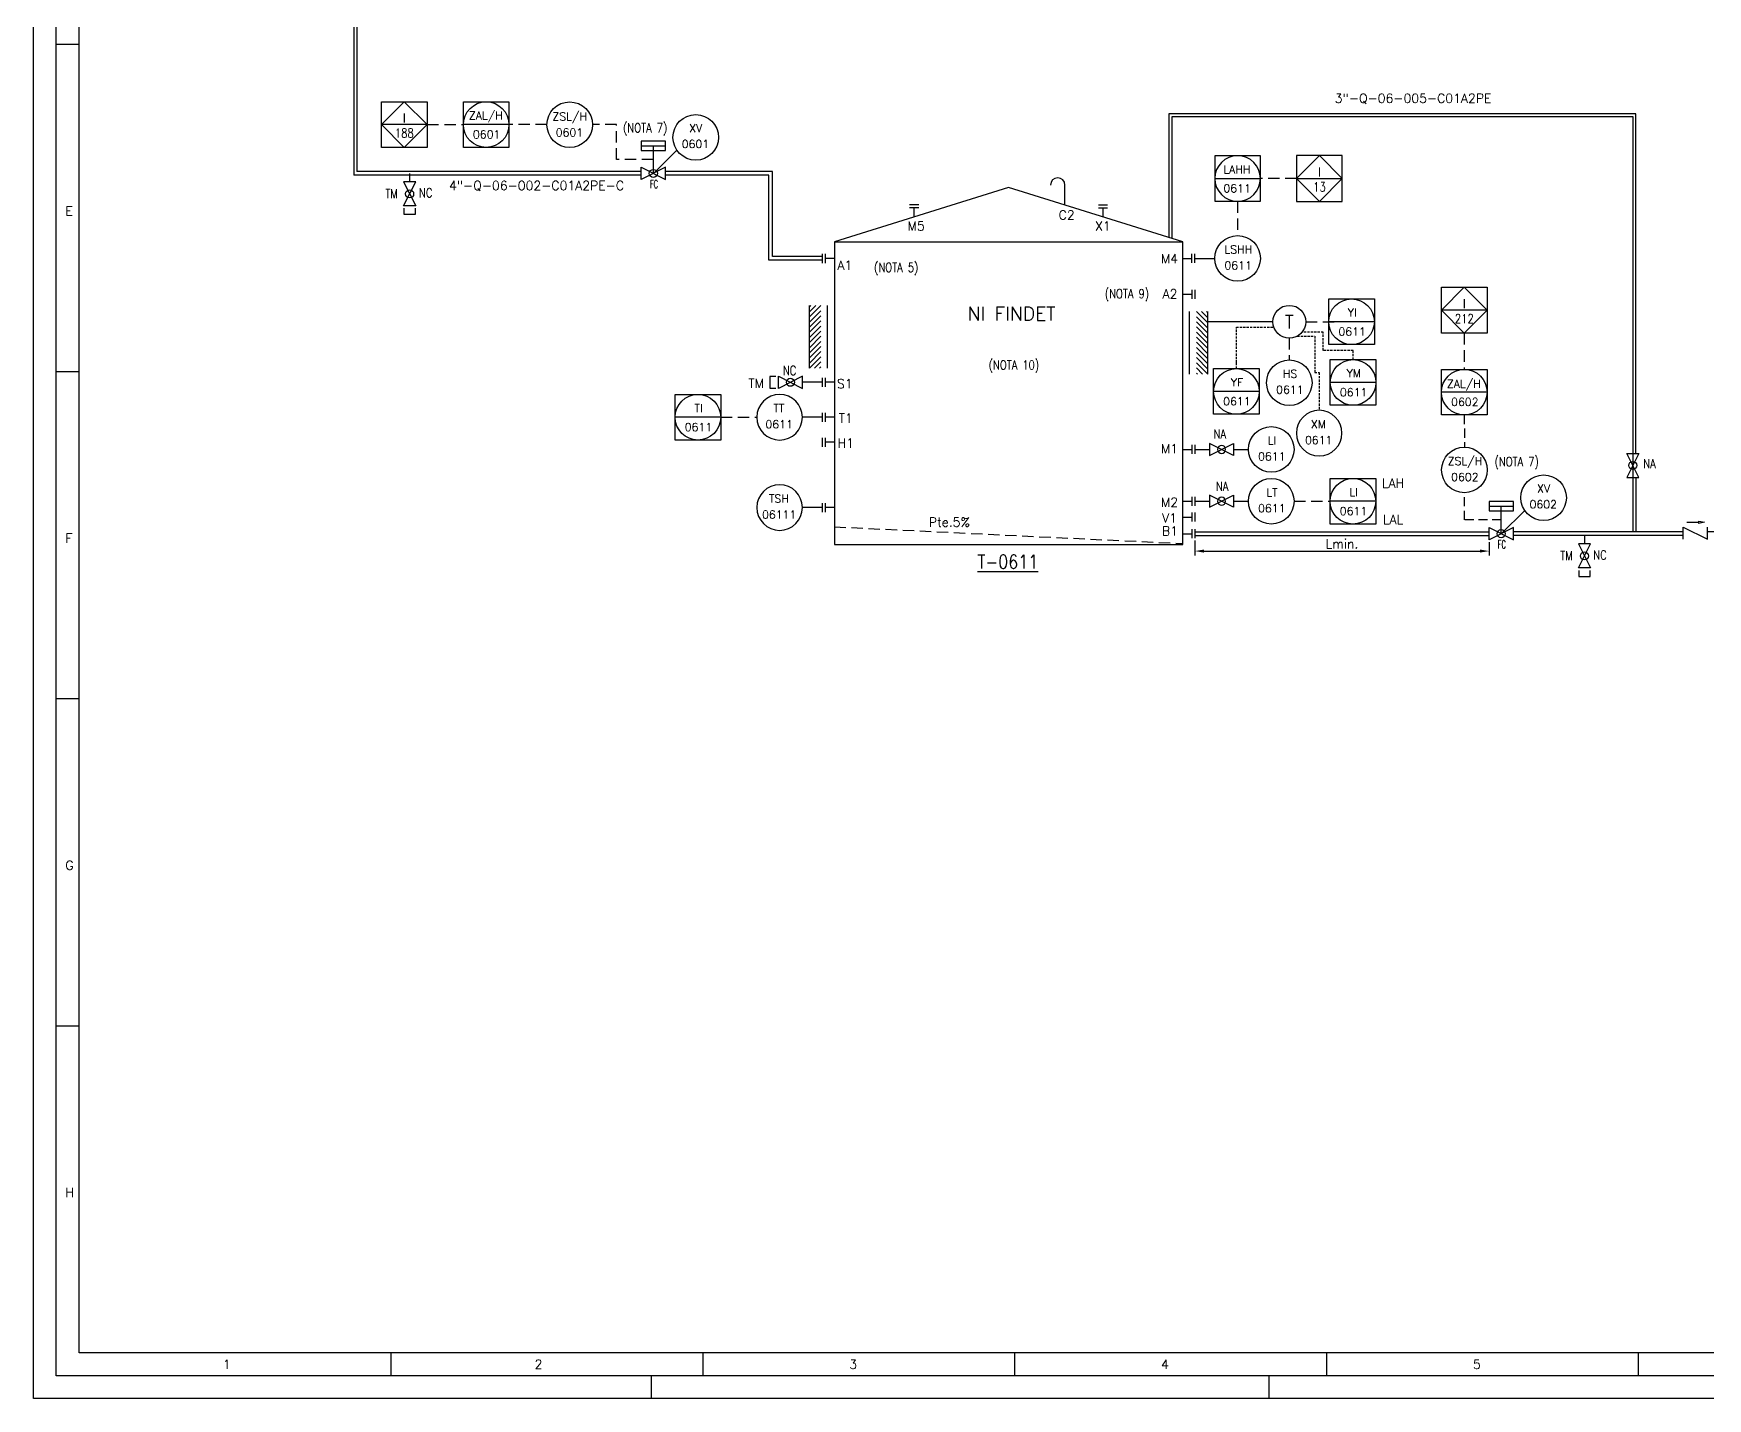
# Model space of a CAD drawing. Header units: millimetres. Extents: x 199 to 3946, y 1635 to 2230.
# Drawn here: x 1191.9 to 1559.2, y 1635.1 to 1934.5 of the extents above; entities that cross this region are included whole.
import ezdxf
from ezdxf.enums import TextEntityAlignment as Align

# ---------------------------------------------------------------- set-up
doc = ezdxf.new("R2010")
doc.units = ezdxf.units.MM
doc.linetypes.add('TRAZOS', pattern=[0.75, 0.5, -0.25])
for name, color, linetype in [('CAJETIN', 1, 'Continuous'), ('COTAS', 4, 'Continuous'), ('EQUIPOS', 5, 'Continuous'), ('EQUIPOS 02', 1, 'Continuous'), ('FORMATO', 7, 'Continuous'), ('INSTRUMENTOS', 1, 'Continuous'), ('TEX', 7, 'Continuous'), ('TEXTO-INSTRUMENTACION', 7, 'Continuous'), ('TEXTO-VALVULAS Y ACCESORIOS', 7, 'Continuous'), ('TUBERIA', 5, 'Continuous'), ('TUBERÍA2', 1, 'TRAZOS'), ('VALVULAS Y ACCESORIOS', 1, 'Continuous')]:
    doc.layers.add(name, color=color, linetype=linetype)
doc.styles.add('PY', font='ROMANS.shx')
doc.styles.add('PY1', font='ROMANS.shx', dxfattribs={"width": 0.8})
doc.styles.add('PY3', font='ROMANS.shx', dxfattribs={"width": 0.6})
doc.styles.add('TXT', font='txt')
doc.linetypes.add('SEÑAL_MECANICA2', pattern='A,4.411183,["o",PY,S=4.130212,R=360,X=0,Y=-1.374288],0.588817,-0.374158,["",PY,S=2,R=360,X=0,Y=-0.688262],-2.183682', length=7.55784)
doc.dimstyles.new('1-5', dxfattribs={"dimtxt": 2, "dimasz": 2, "dimexe": 1, "dimexo": 0.5, "dimgap": 0.6, "dimtad": 1, "dimdec": 0, "dimlfac": 5, "dimzin": 0, "dimdsep": 46, "dimtxsty": 'PY', "dimcen": 0.7, "dimclrd": 4, "dimclre": 4, "dimclrt": 7, "dimazin": 0, "dimtfac": 1, "dimtdec": 0, "dimtofl": 0, "dimtmove": 0, "dimatfit": 3, "dimfxl": 1, "dimtolj": 1, "dimtzin": 0, "dimarcsym": 0})

# ---------------------------------------------------------------- blocks, each defined once
blk = doc.blocks.new('VALV GLOB-V')
at = {"layer": 'INSTRUMENTOS', "color": 1, "flags": 128}
blk.add_lwpolyline([(5.7, -1.43), (5.7, 1.43), (0, -1.43), (0, 1.43)], close=True, dxfattribs=at)
at = {"layer": 'INSTRUMENTOS', "color": 1}
blk.add_circle((2.85, 0), 0.95, dxfattribs=at)
at = {"layer": 'INSTRUMENTOS', "color": 7, "linetype": 'SEÑAL_MECANICA2', "style": 'PY'}
blk.add_attdef('REF.', text='', height=2, dxfattribs=at).set_placement((3, -3.37), align=Align.MIDDLE)
blk = doc.blocks.new('SEÑAL CIR')
at = {"color": 1}
blk.add_circle((0, 5.7), 5.7, dxfattribs=at)
at = {"layer": 'INSTRUMENTOS', "linetype": 'Continuous', "style": 'PY', "flags": 4}
for p in [(0.18, 6.94), (0.13, 2.95)]:
    blk.add_attdef('---', text='', height=2, dxfattribs=at).set_placement(p, align=Align.CENTER)
blk = doc.blocks.new('SEÑAL CIRCU MARCO')
at = {"color": 1, "linetype": 'Continuous', "ltscale": 0.5}
blk.add_line((5.7, 5.7), (-5.7, 5.7), dxfattribs=at)
at = {"color": 1, "flags": 128}
blk.add_lwpolyline([(5.7, 0), (-5.7, 0), (-5.7, 11.4), (5.7, 11.4)], close=True, dxfattribs=at)
at = {"color": 1}
blk.add_circle((0, 5.7), 5.7, dxfattribs=at)
at = {"style": 'PY'}
for tag, p in [('XXX', (0.18, 7.98)), ('YYY', (0.13, 3.24))]:
    blk.add_attdef(tag, text='', height=2, dxfattribs=at).set_placement(p, align=Align.MIDDLE)
blk = doc.blocks.new('SECUENCIA PROGRAMADA EN SISTEMA DE CONTROL PLC')
at = {"layer": 'INSTRUMENTOS'}
blk.add_line((-5, 5), (5, 5), dxfattribs=at)
at = {"layer": 'INSTRUMENTOS', "flags": 128}
for points in [[(0, 0), (-5, 5), (0, 10), (5, 5)], [(-5, 0), (5, 0), (5, 10), (-5, 10)]]:
    blk.add_lwpolyline(points, close=True, dxfattribs=at)
at = {"layer": 'TEXTO-INSTRUMENTACION', "linetype": 'Continuous', "style": 'PY1', "width": 0.8}
for tag, p in [('XXX', (0.01, 6.43)), ('YYY', (0.01, 3.17))]:
    blk.add_attdef(tag, text='', height=2, dxfattribs=at).set_placement(p, align=Align.MIDDLE_CENTER)
blk = doc.blocks.new('*D19')
at = {"layer": 'COTAS', "color": 4, "lineweight": -2, "transparency": 16777216}
for p, q in [((1446.7, 1823.27), (1446.7, 1819.96)), ((1511.25, 1822.93), (1511.25, 1819.96)), ((1448.7, 1820.96), (1509.25, 1820.96))]:
    blk.add_line(p, q, dxfattribs=at)
at = {"layer": 'COTAS', "color": 4, "transparency": 16777216}
for points in [[(1448.7, 1821.3), (1448.7, 1820.63), (1446.7, 1820.96)], [(1509.25, 1821.3), (1509.25, 1820.63), (1511.25, 1820.96)]]:
    blk.add_solid(points, dxfattribs=at)
at = {"layer": 'Defpoints', "color": 0, "transparency": 16777216}
for p in [(1446.7, 1823.77), (1511.25, 1823.43), (1511.25, 1820.96)]:
    blk.add_point(p, dxfattribs=at)
at = {"layer": 'COTAS', "color": 7, "transparency": 16777216, "insert": (1478.97, 1822.56), "char_height": 2, "attachment_point": 5, "style": 'PY'}
blk.add_mtext('\\A1;Lmin.', dxfattribs=at)
blk = doc.blocks.new('MARCO-A1')
at = {"layer": 'FORMATO', "color": 5}
for p, q in [((5, 297), (10, 297)), ((5, 225.25), (10, 225.25)), ((5, 153.5), (10, 153.5)), ((5, 81.75), (10, 81.75)), ((78.42, 10), (78.42, 5)), ((146.83, 10), (146.83, 5)), ((215.25, 10), (215.25, 5)), ((283.67, 10), (283.67, 5)), ((352.08, 10), (352.08, 5))]:
    blk.add_line(p, q, dxfattribs=at)
at = {"layer": 'FORMATO', "color": 1, "linetype": 'Continuous'}
for p, q in [((135.5, 5), (135.5, 0)), ((271, 5), (271, 0))]:
    blk.add_line(p, q, dxfattribs=at)
at = {"layer": 'FORMATO', "color": 1}
blk.add_lwpolyline([(0, 594), (841, 594), (841, 0), (0, 0)], close=True, dxfattribs=at)
at = {"layer": 'FORMATO', "color": 5}
blk.add_lwpolyline([(5, 589), (836, 589), (836, 5), (5, 5)], close=True, dxfattribs=at)
at = {"layer": 'FORMATO', "color": 8, "linetype": 'Continuous'}
blk.add_lwpolyline([(10, 584), (831, 584), (831, 10), (10, 10)], close=True, dxfattribs=at)
at = {"layer": 'FORMATO', "color": 1, "style": 'PY'}
for s, p in [('E', (7, 259.42)), ('F', (7, 187.67)), ('G', (7, 115.92)), ('H', (7, 44.17)), ('1', (41.52, 6.5)), ('2', (109.93, 6.5)), ('3', (178.99, 6.5)), ('4', (247.4, 6.5)), ('5', (315.82, 6.5))]:
    blk.add_text(s, height=2, dxfattribs=at).set_placement(p)
blk = doc.blocks.new('VALVULA RETENCION')
at = {"layer": 'VALVULAS Y ACCESORIOS'}
blk.add_line((0.79, 2.4), (3.43, 2.4), dxfattribs=at)
at = {"layer": 'VALVULAS Y ACCESORIOS', "flags": 128}
blk.add_lwpolyline([(0, -1.33), (0, 1.33), (5.33, -1.33), (5.33, 1.33)], dxfattribs=at)
blk.add_lwpolyline([(4.65, 2.4), (3.43, 2.14), (3.43, 2.66)], close=True, dxfattribs=at)
at = {"layer": 'TEXTO-VALVULAS Y ACCESORIOS', "linetype": 'SEÑAL_MECANICA2', "style": 'PY1', "width": 0.8}
blk.add_attdef('REF.', text='', height=2, dxfattribs=at).set_placement((2.94, -3.07), align=Align.MIDDLE)

msp = doc.modelspace()

# ---------------------------------------------------------------- hatches: boundary and pattern name
at = {"layer": 'EQUIPOS'}
h = msp.add_hatch(dxfattribs=at)
h.set_pattern_fill('ANSI31', color=4, scale=0.25, style=0)
h.set_pattern_definition([(45, (129.72785, 2664.9489), (-0.561266, 0.561266), [])])
h.paths.add_polyline_path([(1362.13, 1861.09), (1364.63, 1861.09), (1364.63, 1874.84), (1362.13, 1874.84)])
h = msp.add_hatch(dxfattribs=at)
h.set_pattern_fill('ANSI31', color=4, scale=0.25, style=0)
h.set_pattern_definition([(135, (2681.9601, 2663.6199), (0.561266, 0.561266), [])])
h.paths.add_polyline_path([(1449.55, 1859.77), (1447.05, 1859.77), (1447.05, 1873.51), (1449.55, 1873.51)])

# ---------------------------------------------------------------- linework, layer by layer
at = {"color": 4, "linetype": 'Continuous'}
for p, q in [((1543.46, 1916.85), (1441, 1916.85)), ((1441, 1916.85), (1441, 1889.91)), ((1543.46, 1842.39), (1543.46, 1916.85)), ((1543.55, 1825.27), (1543.55, 1837.11))]:
    msp.add_line(p, q, dxfattribs=at)
at = {"color": 1}
for p, q in [((1327.9, 1903.79), (1333.08, 1908.88)), ((1274.44, 1903.79), (1274.44, 1901.94)), ((1446.7, 1885.15), (1451.08, 1885.15)), ((1463.83, 1871.25), (1449.55, 1871.25)), ((1364.99, 1857.97), (1360.6, 1857.97)), ((1364.99, 1850.31), (1360.61, 1850.31)), ((1446.7, 1843.26), (1449.95, 1843.26)), ((1455.22, 1843.26), (1458.47, 1843.26)), ((1364.99, 1830.5), (1360.61, 1830.5)), ((1446.7, 1831.88), (1449.95, 1831.88)), ((1455.22, 1831.88), (1458.47, 1831.88)), ((1513.91, 1824.77), (1519.09, 1829.85)), ((1532.17, 1824.38), (1532.17, 1822.52))]:
    msp.add_line(p, q, dxfattribs=at)
at = {"color": 4}
msp.add_lwpolyline([(1786.17, 2005.2), (1786.17, 1937.37), (1262.16, 1937.37), (1262.16, 1903.41)], dxfattribs=at)
at = {"color": 1, "flags": 128}
for points in [[(1273.19, 1896.14), (1273.19, 1894.82), (1275.69, 1894.82), (1275.69, 1896.14)], [(1354.8, 1859.22), (1353.49, 1859.22), (1353.49, 1856.72), (1354.8, 1856.72)], [(1530.92, 1816.73), (1530.92, 1815.41), (1533.42, 1815.41), (1533.42, 1816.73)]]:
    msp.add_lwpolyline(points, dxfattribs=at)
at = {"color": 1}
msp.add_circle((1467.43, 1871.25), 3.6, dxfattribs=at)
at = {"layer": 'CAJETIN', "color": 1, "linetype": 'TRAZOS', "ltscale": 5}
for p, q in [((1278.3, 1914.48), (1286.22, 1914.48)), ((1304.56, 1914.48), (1296.22, 1914.48)), ((1319.82, 1914.48), (1314.56, 1914.48)), ((1319.82, 1906.81), (1319.82, 1914.48)), ((1327.9, 1906.81), (1319.82, 1906.81)), ((1469.01, 1902.67), (1461.08, 1902.67)), ((1456.08, 1897.67), (1456.08, 1890.15)), ((1505.82, 1868.75), (1505.82, 1860.82)), ((1342.68, 1850.31), (1350.61, 1850.31)), ((1468.47, 1831.88), (1476.39, 1831.88)), ((1367.63, 1826.28), (1444.05, 1822.61))]:
    msp.add_line(p, q, dxfattribs=at)
at = {"layer": 'CAJETIN', "color": 1, "linetype": 'TRAZOS', "ltscale": 4}
for p, q in [((1505.82, 1850.82), (1505.83, 1843.75)), ((1505.83, 1827.79), (1505.83, 1833.75)), ((1513.91, 1827.79), (1505.83, 1827.79))]:
    msp.add_line(p, q, dxfattribs=at)
at = {"layer": 'EQUIPOS'}
for p, q in [((1405.84, 1900.68), (1367.63, 1888.81)), ((1444.05, 1888.81), (1405.84, 1900.68)), ((1367.63, 1888.81), (1367.63, 1822.4)), ((1444.05, 1826.3), (1444.05, 1888.81)), ((1444.05, 1822.4), (1444.05, 1826.3)), ((1367.63, 1822.4), (1444.05, 1822.4)), ((1446.7, 1825.17), (1511.25, 1825.18))]:
    msp.add_line(p, q, dxfattribs=at)
at = {"layer": 'EQUIPOS', "color": 4}
for p, q in [((1362.13, 1861.09), (1362.13, 1874.85)), ((1366.13, 1861.09), (1366.13, 1874.85)), ((1445.55, 1859.77), (1445.55, 1873.52)), ((1449.55, 1859.77), (1449.55, 1873.52))]:
    msp.add_line(p, q, dxfattribs=at)
at = {"layer": 'EQUIPOS'}
msp.add_lwpolyline([(1441.69, 1889.63), (1441.69, 1916.24), (1542.78, 1916.24), (1542.78, 1825.18)], dxfattribs=at)
at = {"layer": 'EQUIPOS', "linetype": 'Continuous', "flags": 128}
msp.add_lwpolyline([(1418.21, 1896.84), (1418.21, 1901.22, 1), (1415.02, 1901.22, -1)], format="xyb", dxfattribs=at)
at = {"layer": 'EQUIPOS 02', "color": 5}
msp.add_line((1367.63, 1888.81), (1444.05, 1888.81), dxfattribs=at)
at = {"layer": 'TUBERIA', "color": 4, "linetype": 'Continuous'}
for p, q in [((1325.24, 1903.41), (1262.16, 1903.41)), ((1343.27, 1903.41), (1330.57, 1903.41)), ((1343.27, 1903.41), (1330.57, 1903.41)), ((1343.27, 1903.41), (1330.57, 1903.41)), ((1353.23, 1903.41), (1343.27, 1903.41)), ((1353.23, 1903.41), (1348.53, 1903.41)), ((1353.23, 1884.74), (1353.23, 1903.41)), ((1364.99, 1884.74), (1353.23, 1884.74)), ((1446.7, 1824.37), (1511.25, 1824.38)), ((1553.79, 1824.37), (1516.58, 1824.37))]:
    msp.add_line(p, q, dxfattribs=at)
at = {"layer": 'TUBERIA', "color": 5, "linetype": 'Continuous'}
for p, q in [((1325.24, 1904.21), (1262.86, 1904.21)), ((1343.27, 1904.21), (1330.57, 1904.21)), ((1343.27, 1904.21), (1330.57, 1904.21)), ((1348.53, 1904.21), (1330.57, 1904.21)), ((1354.03, 1904.21), (1348.53, 1904.21)), ((1354.03, 1904.21), (1348.53, 1904.21)), ((1354.03, 1885.54), (1354.03, 1904.21)), ((1364.99, 1885.54), (1354.03, 1885.54)), ((1553.87, 1825.17), (1516.58, 1825.17)), ((1622.56, 1825.17), (1559.16, 1825.17))]:
    msp.add_line(p, q, dxfattribs=at)
at = {"layer": 'TUBERIA', "linetype": 'Continuous'}
for p, q in [((1385.13, 1894.25), (1385.13, 1896.23)), ((1426.56, 1894.25), (1426.56, 1896.23)), ((1367.63, 1885.14), (1365.65, 1885.14)), ((1367.63, 1885.14), (1365.65, 1885.14)), ((1444.05, 1885.15), (1446.04, 1885.15)), ((1444.05, 1877.27), (1446.04, 1877.27)), ((1367.63, 1857.97), (1365.65, 1857.97)), ((1367.63, 1850.31), (1365.65, 1850.31)), ((1367.63, 1844.82), (1365.65, 1844.82)), ((1444.05, 1843.26), (1446.04, 1843.26)), ((1367.63, 1830.5), (1365.65, 1830.5)), ((1444.05, 1831.88), (1446.04, 1831.88)), ((1444.06, 1828.43), (1446.04, 1828.43)), ((1444.05, 1824.77), (1446.04, 1824.77))]:
    msp.add_line(p, q, dxfattribs=at)
at = {"layer": 'TUBERIA', "color": 1, "linetype": 'TRAZOS', "ltscale": 5}
for p, q in [((1471.03, 1871.25), (1478.54, 1871.25)), ((1467.43, 1867.66), (1467.43, 1862.89))]:
    msp.add_line(p, q, dxfattribs=at)
at = {"layer": 'TUBERIA', "color": 5, "linetype": 'Continuous'}
msp.add_lwpolyline([(1786.62, 2005.6), (1786.62, 1936.85), (1262.86, 1936.85), (1262.86, 1904.21)], dxfattribs=at)
at = {"layer": 'TUBERÍA2'}
for points in [[(1455.81, 1860.97), (1455.81, 1862.3), (1455.81, 1862.3), (1455.81, 1870.09), (1464.02, 1870.09)], [(1469.18, 1868.11), (1472.99, 1868.11), (1472.99, 1860.1), (1473.98, 1860.1), (1473.98, 1851.83)], [(1481.42, 1862.95), (1481.42, 1864.93), (1474.89, 1864.93), (1474.89, 1868.95), (1470.16, 1868.95)]]:
    msp.add_lwpolyline(points, dxfattribs=at)
at = {"layer": 'VALVULAS Y ACCESORIOS'}
for p, q in [((1325.24, 1909.84), (1330.57, 1909.84)), ((1327.9, 1903.79), (1327.9, 1909.84)), ((1511.25, 1830.81), (1516.58, 1830.81)), ((1513.91, 1824.77), (1513.91, 1830.81))]:
    msp.add_line(p, q, dxfattribs=at)
at = {"layer": 'VALVULAS Y ACCESORIOS', "ltscale": 0.1}
for p, q in [((1386.13, 1896.9), (1384.13, 1896.9)), ((1386.13, 1896.23), (1384.13, 1896.23)), ((1425.56, 1896.9), (1427.56, 1896.9)), ((1425.56, 1896.23), (1427.56, 1896.23)), ((1364.99, 1884.14), (1364.99, 1886.14)), ((1365.65, 1884.14), (1365.65, 1886.14)), ((1446.04, 1884.15), (1446.04, 1886.15)), ((1446.7, 1884.15), (1446.7, 1886.15)), ((1446.04, 1878.27), (1446.04, 1876.27)), ((1446.7, 1878.27), (1446.7, 1876.27)), ((1364.99, 1856.97), (1364.99, 1858.97)), ((1365.65, 1856.97), (1365.65, 1858.97)), ((1364.99, 1849.31), (1364.99, 1851.31)), ((1365.65, 1849.31), (1365.65, 1851.31)), ((1364.99, 1843.82), (1364.99, 1845.82)), ((1365.65, 1843.82), (1365.65, 1845.82)), ((1446.04, 1844.26), (1446.04, 1842.26)), ((1446.7, 1844.26), (1446.7, 1842.26)), ((1446.04, 1832.88), (1446.04, 1830.88)), ((1446.7, 1832.88), (1446.7, 1830.88)), ((1364.99, 1829.5), (1364.99, 1831.5)), ((1365.65, 1829.5), (1365.65, 1831.5)), ((1446.04, 1829.43), (1446.04, 1827.43)), ((1446.71, 1829.43), (1446.71, 1827.43)), ((1446.04, 1825.77), (1446.04, 1823.77)), ((1446.7, 1825.77), (1446.7, 1823.77))]:
    msp.add_line(p, q, dxfattribs=at)
at = {"layer": 'VALVULAS Y ACCESORIOS', "flags": 128}
for points in [[(1325.24, 1910.84), (1325.24, 1908.84), (1330.57, 1908.84), (1330.57, 1910.84)], [(1325.24, 1902.46), (1325.24, 1905.13), (1330.57, 1902.46), (1330.57, 1905.13)], [(1511.25, 1831.81), (1511.25, 1829.81), (1516.58, 1829.81), (1516.58, 1831.81)]]:
    msp.add_lwpolyline(points, close=True, dxfattribs=at)

# ---------------------------------------------------------------- block references
msp.add_blockref('MARCO-A1', (1191.91, 1635.11))
ref = msp.add_blockref('SECUENCIA PROGRAMADA EN SISTEMA DE CONTROL PLC', (1273.27, 1909.46), dxfattribs=dict(xscale=-1.005571670621066, yscale=1.005571670621293, zscale=1.005571670621306))
ref.add_attrib('XXX', 'I', dxfattribs={"layer": 'TEXTO-INSTRUMENTACION', "linetype": 'Continuous', "height": 2.01, "style": 'TXT'}).set_placement((1273.26, 1915.93), align=Align.MIDDLE_CENTER)
ref.add_attrib('YYY', '188', dxfattribs={"layer": 'TEXTO-INSTRUMENTACION', "linetype": 'Continuous', "height": 2.011, "style": 'PY1', "width": 0.8}).set_placement((1273.26, 1912.64), align=Align.MIDDLE_CENTER)
ref = msp.add_blockref('SEÑAL CIRCU MARCO', (1291.22, 1909.49), dxfattribs=dict(xscale=0.8770999999999276, yscale=0.8770999999999276, zscale=0.8770999999999276))
ref.add_attrib('XXX', 'ZAL/H', dxfattribs={"height": 1.754, "style": 'PY'}).set_placement((1291.15, 1916.36), align=Align.MIDDLE)
ref.add_attrib('YYY', '0601', dxfattribs={"height": 1.754, "style": 'PY'}).set_placement((1291.33, 1912.33), align=Align.MIDDLE)
at = {"linetype": 'Continuous'}
ref = msp.add_blockref('SEÑAL CIR', (1309.56, 1909.48), dxfattribs=dict(at, xscale=0.8770999999999276, yscale=0.8770999999999276, zscale=0.8770999999999276))
ref.add_attrib('---', 'ZSL/H', dxfattribs={"layer": 'INSTRUMENTOS', "color": 7, "linetype": 'Continuous', "height": 1.754, "style": 'PY'}).set_placement((1309.56, 1915.39), align=Align.CENTER)
ref.add_attrib('---', '0601', dxfattribs={"layer": 'INSTRUMENTOS', "color": 7, "linetype": 'Continuous', "height": 1.754, "style": 'PY'}).set_placement((1309.49, 1911.89), align=Align.CENTER)
ref = msp.add_blockref('SEÑAL CIR', (1337.21, 1906.7), dxfattribs=dict(at, xscale=0.8770999999999276, yscale=0.8770999999999276, zscale=0.8770999999999276))
ref.add_attrib('---', 'XV', dxfattribs={"layer": 'INSTRUMENTOS', "color": 7, "linetype": 'Continuous', "height": 1.754, "style": 'PY'}).set_placement((1337.21, 1912.86), align=Align.CENTER)
ref.add_attrib('---', '0601', dxfattribs={"layer": 'INSTRUMENTOS', "color": 7, "linetype": 'Continuous', "height": 1.754, "style": 'PY'}).set_placement((1337.13, 1909.37), align=Align.CENTER)
ref = msp.add_blockref('SEÑAL CIRCU MARCO', (1456.08, 1897.67), dxfattribs=dict(xscale=-0.8777884135909062, yscale=0.8777884135906788, zscale=0.8777884135908177))
ref.add_attrib('XXX', 'LAHH', dxfattribs={"height": 1.756, "style": 'PY'}).set_placement((1455.92, 1904.68), align=Align.MIDDLE)
ref.add_attrib('YYY', '0611', dxfattribs={"height": 1.756, "style": 'PY'}).set_placement((1455.97, 1900.51), align=Align.MIDDLE)
ref = msp.add_blockref('SECUENCIA PROGRAMADA EN SISTEMA DE CONTROL PLC', (1474.03, 1897.64), dxfattribs=dict(xscale=1.005571670621293, yscale=1.005571670621293, zscale=1.005571670621293))
ref.add_attrib('XXX', 'I', dxfattribs={"layer": 'TEXTO-INSTRUMENTACION', "linetype": 'Continuous', "height": 2.01, "style": 'TXT'}).set_placement((1474.04, 1904.11), align=Align.MIDDLE_CENTER)
ref.add_attrib('YYY', '13', dxfattribs={"layer": 'TEXTO-INSTRUMENTACION', "linetype": 'Continuous', "height": 2.011, "style": 'PY1', "width": 0.8}).set_placement((1474.04, 1900.83), align=Align.MIDDLE_CENTER)
ref = msp.add_blockref('VALV GLOB-V', (1325.24, 1903.79), dxfattribs=dict(at, xscale=0.9356729824555714, yscale=0.9356729824555714, zscale=0.9356729824555714))
ref.add_attrib('REF.', 'FC', dxfattribs={"layer": 'INSTRUMENTOS', "color": 7, "linetype": 'SEÑAL_MECANICA2', "height": 1.778, "style": 'PY3', "width": 0.6}).set_placement((1328.04, 1901.45), align=Align.MIDDLE)
for p, xscale, yscale, zscale, rotation in [((1274.44, 1896.67), 0.9232631578945529, 0.9232631578945529, 0.9232631578945529, 90), ((1449.95, 1843.26), -0.9232631578945529, 0.9232631578947803, 0.9232631578946926, 180), ((1542.78, 1842.39), 0.9232631578945529, 0.9232631578945529, 0.9232631578945529, 270), ((1449.95, 1831.88), -0.9232631578945529, 0.9232631578947803, 0.9232631578946926, 180), ((1532.17, 1817.26), 0.9232631578945529, 0.9232631578945529, 0.9232631578945529, 90)]:
    msp.add_blockref('VALV GLOB-V', p, dxfattribs=dict(at, xscale=xscale, yscale=yscale, zscale=zscale, rotation=rotation))
ref = msp.add_blockref('SEÑAL CIR', (1456.08, 1880.15), dxfattribs=dict(at, xscale=0.8770999999999276, yscale=0.8770999999999276, zscale=0.8770999999999276))
ref.add_attrib('---', 'LSHH', dxfattribs={"layer": 'INSTRUMENTOS', "color": 7, "linetype": 'Continuous', "height": 1.754, "style": 'PY'}).set_placement((1456.24, 1886.24), align=Align.CENTER)
ref.add_attrib('---', '0611', dxfattribs={"layer": 'INSTRUMENTOS', "color": 7, "linetype": 'Continuous', "height": 1.754, "style": 'PY'}).set_placement((1456.19, 1882.74), align=Align.CENTER)
ref = msp.add_blockref('SECUENCIA PROGRAMADA EN SISTEMA DE CONTROL PLC', (1505.82, 1868.75), dxfattribs=dict(xscale=-1.005571670621066, yscale=1.005571670621293, zscale=1.005571670621306))
ref.add_attrib('XXX', 'I', dxfattribs={"layer": 'TEXTO-INSTRUMENTACION', "linetype": 'Continuous', "height": 2.01, "style": 'TXT'}).set_placement((1505.82, 1875.22), align=Align.MIDDLE_CENTER)
ref.add_attrib('YYY', '212', dxfattribs={"layer": 'TEXTO-INSTRUMENTACION', "linetype": 'Continuous', "height": 2.011, "style": 'PY1', "width": 0.8}).set_placement((1505.82, 1871.93), align=Align.MIDDLE_CENTER)
for p, xscale, yscale, zscale, values in [((1481.08, 1866.26), 0.8770999999999276, 0.8770999999999276, 0.8770999999999276, {'XXX': 'YI', 'YYY': '0611'}), ((1481.42, 1852.95), 0.8771000000000413, 0.8771000000000413, 0.8771000000000413, {'XXX': 'YM', 'YYY': '0611'}), ((1455.81, 1850.97), 0.8771000000000413, 0.8771000000000413, 0.8771000000000413, {'XXX': 'YF', 'YYY': '0611'}), ((1337.68, 1845.31), 0.8777884135906788, 0.8777884135906788, 0.8777884135906788, {'XXX': 'TI', 'YYY': '0611'}), ((1481.39, 1826.88), 0.8777884135906788, 0.8777884135906788, 0.8777884135906788, {'XXX': 'LI', 'YYY': '0611'})]:
    msp.add_blockref('SEÑAL CIRCU MARCO', p, dxfattribs=dict(xscale=xscale, yscale=yscale, zscale=zscale)).add_auto_attribs(values)
ref = msp.add_blockref('SEÑAL CIR', (1467.43, 1852.89), dxfattribs=dict(at, xscale=0.8770999999999276, yscale=0.8770999999999276, zscale=0.8770999999999276))
ref.add_attrib('---', 'HS', dxfattribs={"layer": 'INSTRUMENTOS', "color": 7, "linetype": 'Continuous', "height": 1.754, "style": 'PY'}).set_placement((1467.59, 1858.98), align=Align.CENTER)
ref.add_attrib('---', '0611', dxfattribs={"layer": 'INSTRUMENTOS', "color": 7, "linetype": 'Continuous', "height": 1.754, "style": 'PY'}).set_placement((1467.54, 1855.48), align=Align.CENTER)
at = {"linetype": 'Continuous', "xscale": 0.9232631578945529, "yscale": 0.9232631578945529, "zscale": 0.9232631578945529}
msp.add_blockref('VALV GLOB-V', (1355.34, 1857.97), dxfattribs=at)
ref = msp.add_blockref('SEÑAL CIRCU MARCO', (1505.82, 1850.82), dxfattribs=dict(xscale=0.8770999999999276, yscale=0.8770999999999276, zscale=0.8770999999999276))
ref.add_attrib('XXX', 'ZAL/H', dxfattribs={"height": 1.754, "style": 'PY'}).set_placement((1505.72, 1857.54), align=Align.MIDDLE)
ref.add_attrib('YYY', '0602', dxfattribs={"height": 1.754, "style": 'PY'}).set_placement((1505.93, 1853.67), align=Align.MIDDLE)
at = {"linetype": 'Continuous'}
ref = msp.add_blockref('SEÑAL CIR', (1355.61, 1845.31), dxfattribs=dict(at, xscale=-0.877100000000155, yscale=0.8770999999999276, zscale=0.8771))
ref.add_attrib('---', 'TT', dxfattribs={"layer": 'INSTRUMENTOS', "color": 7, "linetype": 'Continuous', "height": 1.754, "style": 'PY'}).set_placement((1355.45, 1851.4), align=Align.CENTER)
ref.add_attrib('---', '0611', dxfattribs={"layer": 'INSTRUMENTOS', "color": 7, "linetype": 'Continuous', "height": 1.754, "style": 'PY'}).set_placement((1355.5, 1847.9), align=Align.CENTER)
ref = msp.add_blockref('SEÑAL CIR', (1473.98, 1841.83), dxfattribs=dict(at, xscale=-0.8771000000000413, yscale=0.8771000000000413, zscale=0.8771000000000413))
ref.add_attrib('---', 'XM', dxfattribs={"layer": 'INSTRUMENTOS', "color": 7, "linetype": 'Continuous', "height": 1.754, "style": 'PY'}).set_placement((1473.82, 1847.92), align=Align.CENTER)
ref.add_attrib('---', '0611', dxfattribs={"layer": 'INSTRUMENTOS', "color": 7, "linetype": 'Continuous', "height": 1.754, "style": 'PY'}).set_placement((1473.87, 1844.42), align=Align.CENTER)
ref = msp.add_blockref('SEÑAL CIR', (1463.47, 1838.26), dxfattribs=dict(at, xscale=0.8770999999999276, yscale=0.8770999999999276, zscale=0.8770999999999276))
ref.add_attrib('---', 'LI', dxfattribs={"layer": 'INSTRUMENTOS', "color": 7, "linetype": 'Continuous', "height": 1.754, "style": 'PY'}).set_placement((1463.63, 1844.35), align=Align.CENTER)
ref.add_attrib('---', '0611', dxfattribs={"layer": 'INSTRUMENTOS', "color": 7, "linetype": 'Continuous', "height": 1.754, "style": 'PY'}).set_placement((1463.58, 1840.85), align=Align.CENTER)
ref = msp.add_blockref('SEÑAL CIR', (1505.83, 1833.75), dxfattribs=dict(at, xscale=0.8770999999999276, yscale=0.8770999999999276, zscale=0.8770999999999276))
ref.add_attrib('---', 'ZSL/H', dxfattribs={"layer": 'INSTRUMENTOS', "color": 7, "linetype": 'Continuous', "height": 1.754, "style": 'PY'}).set_placement((1505.98, 1839.83), align=Align.CENTER)
ref.add_attrib('---', '0602', dxfattribs={"layer": 'INSTRUMENTOS', "color": 7, "linetype": 'Continuous', "height": 1.754, "style": 'PY'}).set_placement((1505.94, 1836.33), align=Align.CENTER)
ref = msp.add_blockref('SEÑAL CIR', (1463.47, 1826.88), dxfattribs=dict(at, xscale=0.8770999999999276, yscale=0.8770999999999276, zscale=0.8770999999999276))
ref.add_attrib('---', 'LT', dxfattribs={"layer": 'INSTRUMENTOS', "color": 7, "linetype": 'Continuous', "height": 1.754, "style": 'PY'}).set_placement((1463.63, 1832.96), align=Align.CENTER)
ref.add_attrib('---', '0611', dxfattribs={"layer": 'INSTRUMENTOS', "color": 7, "linetype": 'Continuous', "height": 1.754, "style": 'PY'}).set_placement((1463.58, 1829.47), align=Align.CENTER)
ref = msp.add_blockref('SEÑAL CIR', (1523.22, 1827.67), dxfattribs=dict(at, xscale=0.8770999999999276, yscale=0.8770999999999276, zscale=0.8770999999999276))
ref.add_attrib('---', 'XV', dxfattribs={"layer": 'INSTRUMENTOS', "color": 7, "linetype": 'Continuous', "height": 1.754, "style": 'PY'}).set_placement((1523.22, 1833.83), align=Align.CENTER)
ref.add_attrib('---', '0602', dxfattribs={"layer": 'INSTRUMENTOS', "color": 7, "linetype": 'Continuous', "height": 1.754, "style": 'PY'}).set_placement((1523.14, 1830.34), align=Align.CENTER)
ref = msp.add_blockref('SEÑAL CIR', (1355.61, 1825.51), dxfattribs=dict(at, xscale=-0.877100000000155, yscale=0.8770999999999276, zscale=0.8771))
ref.add_attrib('---', 'TSH', dxfattribs={"layer": 'INSTRUMENTOS', "color": 7, "linetype": 'Continuous', "height": 1.754, "style": 'PY'}).set_placement((1355.45, 1831.59), align=Align.CENTER)
ref.add_attrib('---', '06111', dxfattribs={"layer": 'INSTRUMENTOS', "color": 7, "linetype": 'Continuous', "height": 1.754, "style": 'PY'}).set_placement((1355.5, 1828.09), align=Align.CENTER)
ref = msp.add_blockref('VALV GLOB-V', (1511.25, 1824.77), dxfattribs=dict(at, xscale=0.9356729824555714, yscale=0.9356729824555714, zscale=0.9356729824555714))
ref.add_attrib('REF.', 'FC', dxfattribs={"layer": 'INSTRUMENTOS', "color": 7, "linetype": 'SEÑAL_MECANICA2', "height": 1.778, "style": 'PY3', "width": 0.6}).set_placement((1514.05, 1822.43), align=Align.MIDDLE)
msp.add_blockref('VALVULA RETENCION', (1553.84, 1824.88), dxfattribs=at)

# ---------------------------------------------------------------- texts
at = {"color": 7, "style": 'PY'}
msp.add_text('T', height=2.92, dxfattribs=at).set_placement((1467.43, 1871.25), align=Align.MIDDLE)
at = {"layer": 'CAJETIN', "color": 6, "linetype": 'Continuous', "style": 'PY', "width": 0.85}
msp.add_text('%%UT-0611', height=3, dxfattribs=at).set_placement((1405.66, 1817.11), align=Align.CENTER)
at = {"layer": 'EQUIPOS', "color": 6, "insert": (1406.5, 1874.56), "char_height": 3, "width": 39.4248, "attachment_point": 2, "style": 'PY'}
msp.add_mtext('NI FINDET', dxfattribs=at)
at = {"layer": 'TEX', "color": 7, "char_height": 2, "width": 28.6036, "attachment_point": 5, "style": 'PY1'}
for s, insert in [('(NOTA 7)', (1326.1, 1913.45)), ('TM', (1270.49, 1899.36)), ('NC', (1277.96, 1899.54)), ('(NOTA 5)', (1381.19, 1882.83)), ('(NOTA 9)', (1431.81, 1877.07)), ('(NOTA 10)', (1407, 1861.45)), ('NC', (1357.79, 1860.57)), ('NA', (1452.18, 1846.64)), ('(NOTA 7)', (1517.31, 1840.25)), ('NA', (1546.43, 1840.12)), ('NA', (1452.68, 1835.17)), ('TM', (1528.22, 1819.95)), ('NC', (1535.58, 1820.1))]:
    msp.add_mtext(s, dxfattribs=dict(at, insert=insert))
at = {"layer": 'TEXTO-VALVULAS Y ACCESORIOS', "style": 'PY'}
for s, p in [('3"-Q-06-005-C01A2PE', (1494.58, 1919.27)), ('4"-Q-06-002-C01A2PE-C', (1302.27, 1900.13))]:
    msp.add_text(s, height=2, dxfattribs=at).set_placement(p, align=Align.CENTER)
at = {"layer": 'TEXTO-VALVULAS Y ACCESORIOS', "color": 7, "linetype": 'Continuous', "insert": (1388.35, 1828.3), "char_height": 2, "width": 14.9764, "attachment_point": 1, "style": 'PY'}
msp.add_mtext('Pte.5%', dxfattribs=at)
at = {"layer": 'TEXTO-VALVULAS Y ACCESORIOS', "color": 7, "linetype": 'Continuous', "style": 'PY', "flags": 4}
for tag, p in [('C2', (1418.58, 1893.66)), ('M5', (1385.55, 1891.26)), ('X1', (1426.52, 1891.26)), ('A1', (1369.91, 1882.65)), ('M4', (1441.13, 1884.08)), ('A2', (1441.25, 1876.37)), ('TM', (1350.46, 1856.76)), ('S1', (1369.91, 1856.66)), ('T1', (1370.1, 1849.12)), ('H1', (1370.1, 1843.64)), ('M1', (1441.13, 1842.4)), ('LAH', (1490.18, 1834.85)), ('M2', (1441.14, 1830.67)), ('V1', (1441.15, 1827.22)), ('B1', (1441.24, 1824.38)), ('LAL', (1490.18, 1826.89))]:
    msp.add_attdef(tag, text='---', height=2, dxfattribs=at).set_placement(p, align=Align.CENTER)

# ---------------------------------------------------------------- dimensions: what is measured, and where the dimension line sits
at = {"layer": 'COTAS', "color": 1}
dim = msp.add_linear_dim(base=(1511.25, 1820.96), p1=(1446.7, 1823.77), p2=(1511.25, 1823.43), text='Lmin.', dimstyle='1-5', dxfattribs=at)
dim.commit()
dim.dimension.update_dxf_attribs({"geometry": '*D19', "text_midpoint": (1478.97, 1822.56)})

doc.saveas('drawing.dxf')
